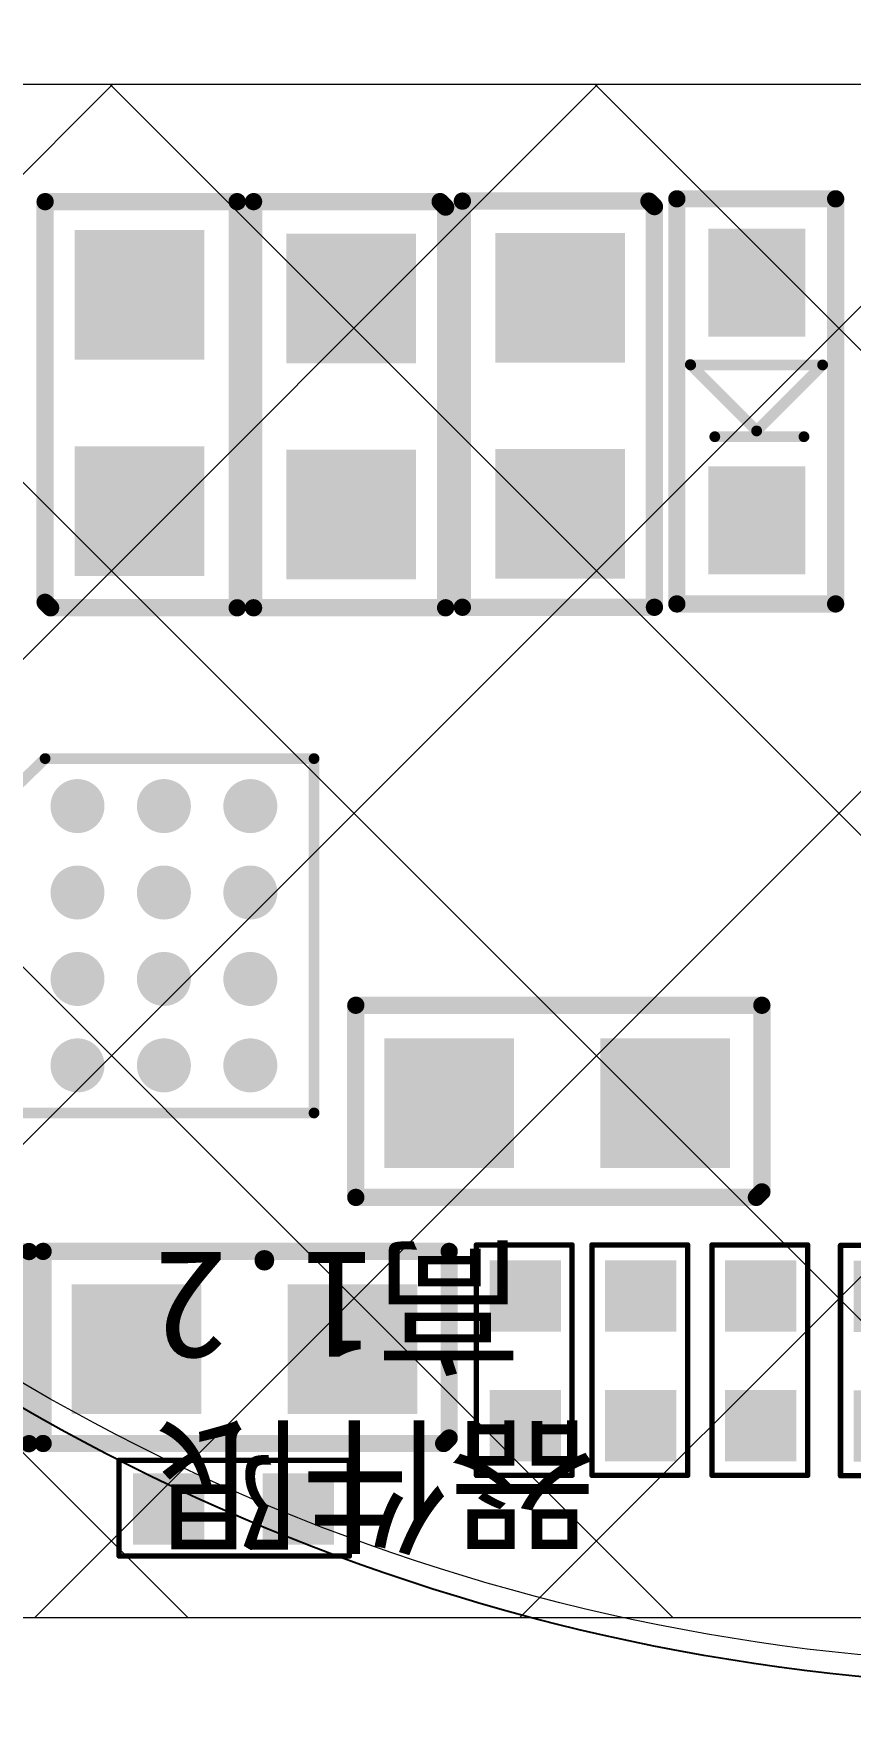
# Model space of a CAD drawing. Header units: millimetres. Extents: x 1167 to 2098, y -78 to 499.
# Drawn here: x 2041.3 to 2045.08, y 286.68 to 294.45 of the extents above; entities that cross this region are included whole.
import ezdxf
from ezdxf.lldxf.tags import DXFTag

# ---------------------------------------------------------------- set-up
doc = ezdxf.new("R2010")
doc.units = ezdxf.units.MM
doc.layers.get('0').update_dxf_attribs({"lineweight": 5})
doc.layers.get('Defpoints').update_dxf_attribs({"lineweight": 5})
for name, color, linetype, lineweight in [('cover lens', 6, 'Continuous', 25), ('DIM', 3, 'Continuous', 5), ('ITO', 2, 'Continuous', 5), ('MFPC', 50, 'Continuous', 5), ('Sensor', 5, 'Continuous', 5)]:
    doc.layers.add(name, color=color, linetype=linetype, lineweight=lineweight)
for name, color, linetype in [('TOPLAYER', 1, 'Continuous'), ('TOPOVERLAY', 2, 'Continuous'), ('TOPPASTE', 8, 'Continuous'), ('TOPSOLDER', 216, 'Continuous')]:
    doc.layers.add(name, color=color, linetype=linetype)
doc.styles.add('RD', font='ROMAND.shx', dxfattribs={"width": 0.8})
doc.styles.add('宋体', font='')
doc.styles.get('宋体').set_extended_font_data('SimSun')
tags = doc.linetypes.add('CENTER', pattern=[0.6, 0.375, -0.075, 0.075, -0.075]).pattern_tags.tags
tags[10:11] = [DXFTag(74, 4), DXFTag(75, 0), DXFTag(340, '0'), DXFTag(46, 1.0), DXFTag(50, 0.0), DXFTag(44, 0.0), DXFTag(45, 0.0)]
tags[8:9] = [DXFTag(74, 4), DXFTag(75, 0), DXFTag(340, '0'), DXFTag(46, 1.0), DXFTag(50, 0.0), DXFTag(44, 0.0), DXFTag(45, 0.0)]
tags[6:7] = [DXFTag(74, 4), DXFTag(75, 0), DXFTag(340, '0'), DXFTag(46, 1.0), DXFTag(50, 0.0), DXFTag(44, 0.0), DXFTag(45, 0.0)]
tags[4:5] = [DXFTag(74, 4), DXFTag(75, 0), DXFTag(340, '0'), DXFTag(46, 1.0), DXFTag(50, 0.0), DXFTag(44, 0.0), DXFTag(45, 0.0)]
doc.dimstyles.new('DIM', dxfattribs={"dimtxt": 1.5, "dimasz": 0.8, "dimexe": 0, "dimexo": 0.5, "dimgap": 0.11, "dimtad": 0, "dimzin": 1, "dimdsep": 46, "dimtxsty": 'RD', "dimcen": 0, "dimclrd": 256, "dimclre": 256, "dimclrt": 256, "dimadec": 0, "dimazin": 0, "dimtm": 1e-09, "dimtfac": 1, "dimtofl": 0, "dimtmove": 0, "dimatfit": 3, "dimfxl": 1, "dimlwe": -1, "dimarcsym": 0})

# ---------------------------------------------------------------- blocks, each defined once
blk = doc.blocks.new('R200N1K-001-PNL-V01-C')
at = {"layer": 'ITO', "color": 2, "lineweight": 5}
blk.add_lwpolyline([(487.9698, 276.8703, -0.321652), (480.3328, 266.8703), (461.8667, 266.8703, -0.321652), (454.2298, 276.8703), (454.2298, 300.2463, -0.414214), (463.8298, 309.8463), (478.3698, 309.8463, -0.414214), (487.9698, 300.2463)], format="xyb", close=True, dxfattribs=at)
at = {"layer": 'ITO', "color": 1, "linetype": 'CENTER', "lineweight": 0}
blk.add_lwpolyline([(477.6198, 308.9963, -0.414214), (487.1198, 299.4963), (487.1198, 278.9803, -0.414214), (477.6198, 269.4803), (464.5798, 269.4803, -0.414214), (455.0798, 278.9803), (455.0798, 299.4963, -0.414214), (464.5798, 308.9963)], format="xyb", close=True, dxfattribs=at)
blk = doc.blocks.new('*D163')
at = {"layer": 'Defpoints', "color": 0, "lineweight": 5}
for p in [(2033.8954, 284.2914), (2044.2297, 284.2914), (2044.2297, 283.4914)]:
    blk.add_point(p, dxfattribs=at)
at = {"layer": 'DIM', "lineweight": -2}
for p, q in [((2033.8954, 285.0914), (2033.8954, 285.8914)), ((2033.8954, 282.6914), (2033.8954, 281.8914))]:
    blk.add_line(p, q, dxfattribs=at)
at = {"layer": 'DIM'}
for p, q in [((2043.7297, 284.2914), (2033.8954, 284.2914)), ((2043.7297, 283.4914), (2033.8954, 283.4914))]:
    blk.add_line(p, q, dxfattribs=at)
at = {"layer": 'DIM', "lineweight": 5}
for points in [[(2033.7621, 285.0914), (2034.0288, 285.0914), (2033.8954, 284.2914)], [(2033.7621, 282.6914), (2034.0288, 282.6914), (2033.8954, 283.4914)]]:
    blk.add_solid(points, dxfattribs=at)
at = {"layer": 'DIM', "lineweight": 5, "insert": (2033.8954, 290.2872), "char_height": 1.5, "attachment_point": 5, "rotation": 90, "style": 'RD'}
blk.add_mtext('0.80 MAX', dxfattribs=at)
blk = doc.blocks.new('0402S_2')
at = {"layer": 'TOPLAYER'}
for points in [[(-0.248054, 0.305189), (-0.848053, 0.305189), (-0.248054, -0.29481), (-0.848053, -0.29481)], [(0.751944, 0.305189), (0.151945, 0.305189), (0.751944, -0.29481), (0.151945, -0.29481)]]:
    blk.add_solid(points, dxfattribs=at)
at = {"layer": 'TOPOVERLAY', "const_width": 0.08001}
for points in [[(-0.979853, 0.457589), (0.899747, 0.457589)], [(-0.979853, -0.431411), (-0.979853, 0.457589)], [(0.899747, -0.406011), (0.899747, 0.457589)], [(0.874347, -0.431411), (0.899747, -0.406011)], [(-0.979853, -0.431411), (0.874347, -0.431411)]]:
    blk.add_lwpolyline(points, dxfattribs=at)
at = {"layer": 'TOPOVERLAY', "const_width": 0.040005}
for points in [[(-0.999856, 0.457589, 1), (-0.959851, 0.457589, 1)], [(-0.999856, 0.457589, 1), (-0.959851, 0.457589, 1)], [(0.879744, 0.457589, 1), (0.919749, 0.457589, 1)], [(0.879744, 0.457589, 1), (0.919749, 0.457589, 1)], [(0.879744, -0.406011, 1), (0.919749, -0.406011, 1)], [(0.879744, -0.406011, 1), (0.919749, -0.406011, 1)], [(-0.999856, -0.431411, 1), (-0.959851, -0.431411, 1)], [(-0.999856, -0.431411, 1), (-0.959851, -0.431411, 1)], [(0.854344, -0.431411, 1), (0.894349, -0.431411, 1)], [(0.854344, -0.431411, 1), (0.894349, -0.431411, 1)]]:
    blk.add_lwpolyline(points, format="xyb", close=True, dxfattribs=at)
at = {"layer": 'TOPPASTE'}
for points in [[(-0.248054, 0.305189), (-0.848053, 0.305189), (-0.248054, -0.29481), (-0.848053, -0.29481)], [(0.751944, 0.305189), (0.151945, 0.305189), (0.751944, -0.29481), (0.151945, -0.29481)]]:
    blk.add_solid(points, dxfattribs=at)
at = {"layer": 'TOPSOLDER'}
for points in [[(-0.248054, 0.305189), (-0.848053, 0.305189), (-0.248054, -0.29481), (-0.848053, -0.29481)], [(0.751944, 0.305189), (0.151945, 0.305189), (0.751944, -0.29481), (0.151945, -0.29481)]]:
    blk.add_solid(points, dxfattribs=at)
blk = doc.blocks.new('0402S_3')
at = {"layer": 'TOPLAYER'}
for points in [[(-0.248054, 0.305189), (-0.848053, 0.305189), (-0.248054, -0.29481), (-0.848053, -0.29481)], [(0.751944, 0.305189), (0.151945, 0.305189), (0.751944, -0.29481), (0.151945, -0.29481)]]:
    blk.add_solid(points, dxfattribs=at)
at = {"layer": 'TOPOVERLAY', "const_width": 0.08001}
for points in [[(-0.979853, -0.431411), (-0.979853, 0.457589)], [(-0.979853, 0.457589), (0.899747, 0.457589)], [(0.899747, -0.406011), (0.899747, 0.457589)], [(0.874347, -0.431411), (0.899747, -0.406011)], [(-0.979853, -0.431411), (0.874347, -0.431411)]]:
    blk.add_lwpolyline(points, dxfattribs=at)
at = {"layer": 'TOPOVERLAY', "const_width": 0.040005}
for points in [[(-0.999856, 0.457589, 1), (-0.959851, 0.457589, 1)], [(-0.999856, 0.457589, 1), (-0.959851, 0.457589, 1)], [(0.879744, 0.457589, 1), (0.919749, 0.457589, 1)], [(0.879744, 0.457589, 1), (0.919749, 0.457589, 1)], [(0.879744, -0.406011, 1), (0.919749, -0.406011, 1)], [(0.879744, -0.406011, 1), (0.919749, -0.406011, 1)], [(-0.999856, -0.431411, 1), (-0.959851, -0.431411, 1)], [(-0.999856, -0.431411, 1), (-0.959851, -0.431411, 1)], [(0.854344, -0.431411, 1), (0.894349, -0.431411, 1)], [(0.854344, -0.431411, 1), (0.894349, -0.431411, 1)]]:
    blk.add_lwpolyline(points, format="xyb", close=True, dxfattribs=at)
at = {"layer": 'TOPPASTE'}
for points in [[(-0.248054, 0.305189), (-0.848053, 0.305189), (-0.248054, -0.29481), (-0.848053, -0.29481)], [(0.751944, 0.305189), (0.151945, 0.305189), (0.751944, -0.29481), (0.151945, -0.29481)]]:
    blk.add_solid(points, dxfattribs=at)
at = {"layer": 'TOPSOLDER'}
for points in [[(-0.248054, 0.305189), (-0.848053, 0.305189), (-0.248054, -0.29481), (-0.848053, -0.29481)], [(0.751944, 0.305189), (0.151945, 0.305189), (0.751944, -0.29481), (0.151945, -0.29481)]]:
    blk.add_solid(points, dxfattribs=at)
blk = doc.blocks.new('DIODE_SCHOTTKY_5')
at = {"layer": 'TOPLAYER'}
for points in [[(-0.249999, -0.224998), (0.249999, -0.224998), (-0.249999, 0.224998), (0.249999, 0.224998)], [(0.849998, -0.224998), (1.349997, -0.224998), (0.849998, 0.224998), (1.349997, 0.224998)]]:
    blk.add_solid(points, dxfattribs=at)
at = {"layer": 'TOPOVERLAY'}
for points, const_width in [([(-0.387835, 0.364609), (1.486865, 0.364609)], 0.08001), ([(-0.387835, 0.364609), (-0.387835, -0.37039)], 0.08001), ([(1.486865, 0.364609), (1.486865, -0.37039)], 0.08001), ([(0.380865, 0.304251), (0.380865, -0.30639)], 0.05), ([(0.380865, 0.304251), (0.686186, -0.001069)], 0.05), ([(0.713064, 0.218011), (0.713064, -0.19479)], 0.05), ([(0.686186, -0.001069), (0.379265, -0.30799)], 0.05), ([(-0.387835, -0.37039), (1.486865, -0.37039)], 0.08001)]:
    blk.add_lwpolyline(points, dxfattribs=dict(at, const_width=const_width))
for points, const_width in [([(-0.407838, 0.364609, 1), (-0.367833, 0.364609, 1)], 0.040005), ([(-0.407838, 0.364609, 1), (-0.367833, 0.364609, 1)], 0.040005), ([(1.466863, 0.364609, 1), (1.506868, 0.364609, 1)], 0.040005), ([(1.466863, 0.364609, 1), (1.506868, 0.364609, 1)], 0.040005), ([(0.368366, 0.304251, 1), (0.393365, 0.304251, 1)], 0.024999), ([(0.368366, 0.304251, 1), (0.393365, 0.304251, 1)], 0.024999), ([(0.700565, 0.218011, 1), (0.725564, 0.218011, 1)], 0.024999), ([(0.673687, -0.001069, 1), (0.698685, -0.001069, 1)], 0.024999), ([(0.673687, -0.001069, 1), (0.698685, -0.001069, 1)], 0.024999), ([(0.700565, -0.19479, 1), (0.725564, -0.19479, 1)], 0.024999), ([(0.366766, -0.30799, 1), (0.391765, -0.30799, 1)], 0.024999), ([(0.368366, -0.30639, 1), (0.393365, -0.30639, 1)], 0.024999), ([(-0.407838, -0.37039, 1), (-0.367833, -0.37039, 1)], 0.040005), ([(-0.407838, -0.37039, 1), (-0.367833, -0.37039, 1)], 0.040005), ([(1.466863, -0.37039, 1), (1.506868, -0.37039, 1)], 0.040005), ([(1.466863, -0.37039, 1), (1.506868, -0.37039, 1)], 0.040005)]:
    blk.add_lwpolyline(points, format="xyb", close=True, dxfattribs=dict(at, const_width=const_width))
at = {"layer": 'TOPPASTE'}
for points in [[(-0.249999, -0.224998), (0.249999, -0.224998), (-0.249999, 0.224998), (0.249999, 0.224998)], [(0.849998, -0.224998), (1.349997, -0.224998), (0.849998, 0.224998), (1.349997, 0.224998)]]:
    blk.add_solid(points, dxfattribs=at)
at = {"layer": 'TOPSOLDER'}
for points in [[(-0.249999, -0.224998), (0.249999, -0.224998), (-0.249999, 0.224998), (0.249999, 0.224998)], [(0.849998, -0.224998), (1.349997, -0.224998), (0.849998, 0.224998), (1.349997, 0.224998)]]:
    blk.add_solid(points, dxfattribs=at)
blk = doc.blocks.new('0402S_6')
at = {"layer": 'TOPLAYER'}
for points in [[(-0.248054, 0.305189), (-0.848053, 0.305189), (-0.248054, -0.29481), (-0.848053, -0.29481)], [(0.751944, 0.305189), (0.151945, 0.305189), (0.751944, -0.29481), (0.151945, -0.29481)]]:
    blk.add_solid(points, dxfattribs=at)
at = {"layer": 'TOPOVERLAY', "const_width": 0.08001}
for points in [[(-0.979853, -0.431411), (-0.979853, 0.457589)], [(-0.979853, 0.457589), (0.899747, 0.457589)], [(0.899747, -0.406011), (0.899747, 0.457589)], [(0.874347, -0.431411), (0.899747, -0.406011)], [(-0.979853, -0.431411), (0.874347, -0.431411)]]:
    blk.add_lwpolyline(points, dxfattribs=at)
at = {"layer": 'TOPOVERLAY', "const_width": 0.040005}
for points in [[(-0.999856, 0.457589, 1), (-0.959851, 0.457589, 1)], [(-0.999856, 0.457589, 1), (-0.959851, 0.457589, 1)], [(0.879744, 0.457589, 1), (0.919749, 0.457589, 1)], [(0.879744, 0.457589, 1), (0.919749, 0.457589, 1)], [(0.879744, -0.406011, 1), (0.919749, -0.406011, 1)], [(0.879744, -0.406011, 1), (0.919749, -0.406011, 1)], [(-0.999856, -0.431411, 1), (-0.959851, -0.431411, 1)], [(-0.999856, -0.431411, 1), (-0.959851, -0.431411, 1)], [(0.854344, -0.431411, 1), (0.894349, -0.431411, 1)], [(0.854344, -0.431411, 1), (0.894349, -0.431411, 1)]]:
    blk.add_lwpolyline(points, format="xyb", close=True, dxfattribs=at)
at = {"layer": 'TOPPASTE'}
for points in [[(-0.248054, 0.305189), (-0.848053, 0.305189), (-0.248054, -0.29481), (-0.848053, -0.29481)], [(0.751944, 0.305189), (0.151945, 0.305189), (0.751944, -0.29481), (0.151945, -0.29481)]]:
    blk.add_solid(points, dxfattribs=at)
at = {"layer": 'TOPSOLDER'}
for points in [[(-0.248054, 0.305189), (-0.848053, 0.305189), (-0.248054, -0.29481), (-0.848053, -0.29481)], [(0.751944, 0.305189), (0.151945, 0.305189), (0.751944, -0.29481), (0.151945, -0.29481)]]:
    blk.add_solid(points, dxfattribs=at)
blk = doc.blocks.new('0402S_7')
at = {"layer": 'TOPLAYER'}
for points in [[(-0.248054, 0.305189), (-0.848053, 0.305189), (-0.248054, -0.29481), (-0.848053, -0.29481)], [(0.751944, 0.305189), (0.151945, 0.305189), (0.751944, -0.29481), (0.151945, -0.29481)]]:
    blk.add_solid(points, dxfattribs=at)
at = {"layer": 'TOPOVERLAY', "const_width": 0.08001}
for points in [[(-0.979853, 0.457589), (0.899747, 0.457589)], [(-0.979853, 0.457589), (-0.979853, -0.431411)], [(0.899747, 0.457589), (0.899747, -0.406011)], [(0.899747, -0.406011), (0.874347, -0.431411)], [(-0.979853, -0.431411), (0.874347, -0.431411)]]:
    blk.add_lwpolyline(points, dxfattribs=at)
at = {"layer": 'TOPOVERLAY', "const_width": 0.040005}
for points in [[(-0.999856, 0.457589, 1), (-0.959851, 0.457589, 1)], [(-0.999856, 0.457589, 1), (-0.959851, 0.457589, 1)], [(0.879744, 0.457589, 1), (0.919749, 0.457589, 1)], [(0.879744, 0.457589, 1), (0.919749, 0.457589, 1)], [(0.879744, -0.406011, 1), (0.919749, -0.406011, 1)], [(0.879744, -0.406011, 1), (0.919749, -0.406011, 1)], [(-0.999856, -0.431411, 1), (-0.959851, -0.431411, 1)], [(-0.999856, -0.431411, 1), (-0.959851, -0.431411, 1)], [(0.854344, -0.431411, 1), (0.894349, -0.431411, 1)], [(0.854344, -0.431411, 1), (0.894349, -0.431411, 1)]]:
    blk.add_lwpolyline(points, format="xyb", close=True, dxfattribs=at)
at = {"layer": 'TOPPASTE'}
for points in [[(-0.248054, 0.305189), (-0.848053, 0.305189), (-0.248054, -0.29481), (-0.848053, -0.29481)], [(0.751944, 0.305189), (0.151945, 0.305189), (0.751944, -0.29481), (0.151945, -0.29481)]]:
    blk.add_solid(points, dxfattribs=at)
at = {"layer": 'TOPSOLDER'}
for points in [[(-0.248054, 0.305189), (-0.848053, 0.305189), (-0.248054, -0.29481), (-0.848053, -0.29481)], [(0.751944, 0.305189), (0.151945, 0.305189), (0.751944, -0.29481), (0.151945, -0.29481)]]:
    blk.add_solid(points, dxfattribs=at)
blk = doc.blocks.new('0402S_8')
at = {"layer": 'TOPLAYER'}
for points in [[(-0.248054, 0.305189), (-0.848053, 0.305189), (-0.248054, -0.29481), (-0.848053, -0.29481)], [(0.751944, 0.305189), (0.151945, 0.305189), (0.751944, -0.29481), (0.151945, -0.29481)]]:
    blk.add_solid(points, dxfattribs=at)
at = {"layer": 'TOPOVERLAY', "const_width": 0.08001}
for points in [[(0.899747, 0.457589), (-0.979853, 0.457589)], [(-0.979853, 0.457589), (-0.979853, -0.431411)], [(0.899747, 0.457589), (0.899747, -0.406011)], [(0.899747, -0.406011), (0.874347, -0.431411)], [(0.874347, -0.431411), (-0.979853, -0.431411)]]:
    blk.add_lwpolyline(points, dxfattribs=at)
at = {"layer": 'TOPOVERLAY', "const_width": 0.040005}
for points in [[(-0.999856, 0.457589, 1), (-0.959851, 0.457589, 1)], [(-0.999856, 0.457589, 1), (-0.959851, 0.457589, 1)], [(0.879744, 0.457589, 1), (0.919749, 0.457589, 1)], [(0.879744, 0.457589, 1), (0.919749, 0.457589, 1)], [(0.879744, -0.406011, 1), (0.919749, -0.406011, 1)], [(0.879744, -0.406011, 1), (0.919749, -0.406011, 1)], [(-0.999856, -0.431411, 1), (-0.959851, -0.431411, 1)], [(-0.999856, -0.431411, 1), (-0.959851, -0.431411, 1)], [(0.854344, -0.431411, 1), (0.894349, -0.431411, 1)], [(0.854344, -0.431411, 1), (0.894349, -0.431411, 1)]]:
    blk.add_lwpolyline(points, format="xyb", close=True, dxfattribs=at)
at = {"layer": 'TOPPASTE'}
for points in [[(-0.248054, 0.305189), (-0.848053, 0.305189), (-0.248054, -0.29481), (-0.848053, -0.29481)], [(0.751944, 0.305189), (0.151945, 0.305189), (0.751944, -0.29481), (0.151945, -0.29481)]]:
    blk.add_solid(points, dxfattribs=at)
at = {"layer": 'TOPSOLDER'}
for points in [[(-0.248054, 0.305189), (-0.848053, 0.305189), (-0.248054, -0.29481), (-0.848053, -0.29481)], [(0.751944, 0.305189), (0.151945, 0.305189), (0.751944, -0.29481), (0.151945, -0.29481)]]:
    blk.add_solid(points, dxfattribs=at)
blk = doc.blocks.new('0402S_9')
at = {"layer": 'TOPLAYER'}
for points in [[(-0.248054, 0.305189), (-0.848053, 0.305189), (-0.248054, -0.29481), (-0.848053, -0.29481)], [(0.751944, 0.305189), (0.151945, 0.305189), (0.751944, -0.29481), (0.151945, -0.29481)]]:
    blk.add_solid(points, dxfattribs=at)
at = {"layer": 'TOPOVERLAY', "const_width": 0.08001}
for points in [[(0.899747, 0.457589), (-0.979853, 0.457589)], [(-0.979853, 0.457589), (-0.979853, -0.431411)], [(0.899747, 0.457589), (0.899747, -0.406011)], [(0.899747, -0.406011), (0.874347, -0.431411)], [(0.874347, -0.431411), (-0.979853, -0.431411)]]:
    blk.add_lwpolyline(points, dxfattribs=at)
at = {"layer": 'TOPOVERLAY', "const_width": 0.040005}
for points in [[(-0.999856, 0.457589, 1), (-0.959851, 0.457589, 1)], [(-0.999856, 0.457589, 1), (-0.959851, 0.457589, 1)], [(0.879744, 0.457589, 1), (0.919749, 0.457589, 1)], [(0.879744, 0.457589, 1), (0.919749, 0.457589, 1)], [(0.879744, -0.406011, 1), (0.919749, -0.406011, 1)], [(0.879744, -0.406011, 1), (0.919749, -0.406011, 1)], [(-0.999856, -0.431411, 1), (-0.959851, -0.431411, 1)], [(-0.999856, -0.431411, 1), (-0.959851, -0.431411, 1)], [(0.854344, -0.431411, 1), (0.894349, -0.431411, 1)], [(0.854344, -0.431411, 1), (0.894349, -0.431411, 1)]]:
    blk.add_lwpolyline(points, format="xyb", close=True, dxfattribs=at)
at = {"layer": 'TOPPASTE'}
for points in [[(-0.248054, 0.305189), (-0.848053, 0.305189), (-0.248054, -0.29481), (-0.848053, -0.29481)], [(0.751944, 0.305189), (0.151945, 0.305189), (0.751944, -0.29481), (0.151945, -0.29481)]]:
    blk.add_solid(points, dxfattribs=at)
at = {"layer": 'TOPSOLDER'}
for points in [[(-0.248054, 0.305189), (-0.848053, 0.305189), (-0.248054, -0.29481), (-0.848053, -0.29481)], [(0.751944, 0.305189), (0.151945, 0.305189), (0.751944, -0.29481), (0.151945, -0.29481)]]:
    blk.add_solid(points, dxfattribs=at)
blk = doc.blocks.new('BV6810_11')
at = {"layer": 'TOPLAYER', "const_width": 0.124998}
for points in [[(-0.062499, 0, 1), (0.062499, 0, 1)], [(0.3375, 0, 1), (0.462498, 0, 1)], [(0.737499, 0, 1), (0.862498, 0, 1)], [(-0.062499, -0.399999, 1), (0.062499, -0.399999, 1)], [(0.3375, -0.399999, 1), (0.462498, -0.399999, 1)], [(0.737499, -0.399999, 1), (0.862498, -0.399999, 1)], [(-0.062499, -0.799998, 1), (0.062499, -0.799998, 1)], [(0.3375, -0.799998, 1), (0.462498, -0.799998, 1)], [(0.737499, -0.799998, 1), (0.862498, -0.799998, 1)], [(-0.062499, -1.199998, 1), (0.062499, -1.199998, 1)], [(0.3375, -1.199998, 1), (0.462498, -1.199998, 1)], [(0.737499, -1.199998, 1), (0.862498, -1.199998, 1)]]:
    blk.add_lwpolyline(points, format="xyb", close=True, dxfattribs=at)
at = {"layer": 'TOPOVERLAY', "const_width": 0.05}
for points in [[(-0.149883, 0.219768), (-0.295044, 0.078753)], [(1.094956, 0.219768), (-0.149883, 0.219768)], [(1.094956, 0.219768), (1.094956, -1.420231)], [(-0.295044, 0.078753), (-0.295044, -1.420231)], [(1.094956, -1.420231), (-0.295044, -1.420231)]]:
    blk.add_lwpolyline(points, dxfattribs=at)
at = {"layer": 'TOPOVERLAY', "const_width": 0.024999}
for points in [[(-0.162382, 0.219768, 1), (-0.137384, 0.219768, 1)], [(-0.162382, 0.219768, 1), (-0.137384, 0.219768, 1)], [(1.082457, 0.219768, 1), (1.107455, 0.219768, 1)], [(1.082457, 0.219768, 1), (1.107455, 0.219768, 1)], [(-0.307543, 0.078753, 1), (-0.282545, 0.078753, 1)], [(-0.307543, 0.078753, 1), (-0.282545, 0.078753, 1)], [(-0.307543, -1.420231, 1), (-0.282545, -1.420231, 1)], [(-0.307543, -1.420231, 1), (-0.282545, -1.420231, 1)], [(1.082457, -1.420231, 1), (1.107455, -1.420231, 1)], [(1.082457, -1.420231, 1), (1.107455, -1.420231, 1)]]:
    blk.add_lwpolyline(points, format="xyb", close=True, dxfattribs=at)
at = {"layer": 'TOPPASTE', "const_width": 0.124998}
for points in [[(-0.062499, 0, 1), (0.062499, 0, 1)], [(0.3375, 0, 1), (0.462498, 0, 1)], [(0.737499, 0, 1), (0.862498, 0, 1)], [(-0.062499, -0.399999, 1), (0.062499, -0.399999, 1)], [(0.3375, -0.399999, 1), (0.462498, -0.399999, 1)], [(0.737499, -0.399999, 1), (0.862498, -0.399999, 1)], [(-0.062499, -0.799998, 1), (0.062499, -0.799998, 1)], [(0.3375, -0.799998, 1), (0.462498, -0.799998, 1)], [(0.737499, -0.799998, 1), (0.862498, -0.799998, 1)], [(-0.062499, -1.199998, 1), (0.062499, -1.199998, 1)], [(0.3375, -1.199998, 1), (0.462498, -1.199998, 1)], [(0.737499, -1.199998, 1), (0.862498, -1.199998, 1)]]:
    blk.add_lwpolyline(points, format="xyb", close=True, dxfattribs=at)
at = {"layer": 'TOPSOLDER', "const_width": 0.124998}
for points in [[(-0.062499, 0, 1), (0.062499, 0, 1)], [(0.3375, 0, 1), (0.462498, 0, 1)], [(0.737499, 0, 1), (0.862498, 0, 1)], [(-0.062499, -0.399999, 1), (0.062499, -0.399999, 1)], [(0.3375, -0.399999, 1), (0.462498, -0.399999, 1)], [(0.737499, -0.399999, 1), (0.862498, -0.399999, 1)], [(-0.062499, -0.799998, 1), (0.062499, -0.799998, 1)], [(0.3375, -0.799998, 1), (0.462498, -0.799998, 1)], [(0.737499, -0.799998, 1), (0.862498, -0.799998, 1)], [(-0.062499, -1.199998, 1), (0.062499, -1.199998, 1)], [(0.3375, -1.199998, 1), (0.462498, -1.199998, 1)], [(0.737499, -1.199998, 1), (0.862498, -1.199998, 1)]]:
    blk.add_lwpolyline(points, format="xyb", close=True, dxfattribs=at)
blk = doc.blocks.new('0201_15')
at = {"layer": 'TOPLAYER'}
for points in [[(0.164998, -0.165001), (0.164998, 0.165001), (-0.164998, -0.165001), (-0.164998, 0.165001)], [(0.764997, -0.165001), (0.764997, 0.165001), (0.435, -0.165001), (0.435, 0.165001)]]:
    blk.add_solid(points, dxfattribs=at)
at = {"layer": 'TOPOVERLAY', "const_width": 0.025001}
for points in [[(-0.23, -0.217), (-0.23, 0.225999)], [(-0.181, 0.225999), (-0.23, 0.225999)], [(0.836, 0.225999), (-0.18, 0.225999)], [(0.836, -0.217), (0.836, 0.225999)], [(0.836, -0.217), (-0.23, -0.217)]]:
    blk.add_lwpolyline(points, dxfattribs=at)
at = {"layer": 'TOPOVERLAY', "const_width": 0.012499}
for points in [[(-0.23625, 0.225999, 1), (-0.223749, 0.225999, 1)], [(-0.23625, 0.225999, 1), (-0.223749, 0.225999, 1)], [(-0.187251, 0.225999, 1), (-0.174749, 0.225999, 1)], [(-0.186251, 0.225999, 1), (-0.173749, 0.225999, 1)], [(0.829749, 0.225999, 1), (0.842251, 0.225999, 1)], [(0.829749, 0.225999, 1), (0.842251, 0.225999, 1)], [(-0.23625, -0.217, 1), (-0.223749, -0.217, 1)], [(-0.23625, -0.217, 1), (-0.223749, -0.217, 1)], [(0.829749, -0.217, 1), (0.842251, -0.217, 1)], [(0.829749, -0.217, 1), (0.842251, -0.217, 1)]]:
    blk.add_lwpolyline(points, format="xyb", close=True, dxfattribs=at)
at = {"layer": 'TOPPASTE'}
for points in [[(0.164998, -0.165001), (0.164998, 0.165001), (-0.164998, -0.165001), (-0.164998, 0.165001)], [(0.764997, -0.165001), (0.764997, 0.165001), (0.435, -0.165001), (0.435, 0.165001)]]:
    blk.add_solid(points, dxfattribs=at)
at = {"layer": 'TOPSOLDER'}
for points in [[(0.164998, -0.165001), (0.164998, 0.165001), (-0.164998, -0.165001), (-0.164998, 0.165001)], [(0.764997, -0.165001), (0.764997, 0.165001), (0.435, -0.165001), (0.435, 0.165001)]]:
    blk.add_solid(points, dxfattribs=at)
blk = doc.blocks.new('0201_17')
at = {"layer": 'TOPLAYER'}
for points in [[(0.164998, -0.165001), (0.164998, 0.165001), (-0.164998, -0.165001), (-0.164998, 0.165001)], [(0.764997, -0.165001), (0.764997, 0.165001), (0.435, -0.165001), (0.435, 0.165001)]]:
    blk.add_solid(points, dxfattribs=at)
at = {"layer": 'TOPOVERLAY', "const_width": 0.025001}
for points in [[(-0.23, 0.225999), (-0.23, -0.217)], [(-0.181, 0.225999), (-0.23, 0.225999)], [(0.836, 0.225999), (-0.18, 0.225999)], [(0.836, 0.225999), (0.836, -0.217)], [(0.836, -0.217), (-0.23, -0.217)]]:
    blk.add_lwpolyline(points, dxfattribs=at)
at = {"layer": 'TOPOVERLAY', "const_width": 0.012499}
for points in [[(-0.23625, 0.225999, 1), (-0.223749, 0.225999, 1)], [(-0.23625, 0.225999, 1), (-0.223749, 0.225999, 1)], [(-0.187251, 0.225999, 1), (-0.174749, 0.225999, 1)], [(-0.186251, 0.225999, 1), (-0.173749, 0.225999, 1)], [(0.829749, 0.225999, 1), (0.842251, 0.225999, 1)], [(0.829749, 0.225999, 1), (0.842251, 0.225999, 1)], [(-0.23625, -0.217, 1), (-0.223749, -0.217, 1)], [(-0.23625, -0.217, 1), (-0.223749, -0.217, 1)], [(0.829749, -0.217, 1), (0.842251, -0.217, 1)], [(0.829749, -0.217, 1), (0.842251, -0.217, 1)]]:
    blk.add_lwpolyline(points, format="xyb", close=True, dxfattribs=at)
at = {"layer": 'TOPPASTE'}
for points in [[(0.164998, -0.165001), (0.164998, 0.165001), (-0.164998, -0.165001), (-0.164998, 0.165001)], [(0.764997, -0.165001), (0.764997, 0.165001), (0.435, -0.165001), (0.435, 0.165001)]]:
    blk.add_solid(points, dxfattribs=at)
at = {"layer": 'TOPSOLDER'}
for points in [[(0.164998, -0.165001), (0.164998, 0.165001), (-0.164998, -0.165001), (-0.164998, 0.165001)], [(0.764997, -0.165001), (0.764997, 0.165001), (0.435, -0.165001), (0.435, 0.165001)]]:
    blk.add_solid(points, dxfattribs=at)
blk = doc.blocks.new('0201_22')
at = {"layer": 'TOPLAYER'}
for points in [[(0.164998, -0.165001), (0.164998, 0.165001), (-0.164998, -0.165001), (-0.164998, 0.165001)], [(0.764997, -0.165001), (0.764997, 0.165001), (0.435, -0.165001), (0.435, 0.165001)]]:
    blk.add_solid(points, dxfattribs=at)
at = {"layer": 'TOPOVERLAY', "const_width": 0.025001}
for points in [[(-0.23, 0.225999), (-0.23, -0.217)], [(-0.23, 0.225999), (-0.181, 0.225999)], [(-0.18, 0.225999), (0.836, 0.225999)], [(0.836, 0.225999), (0.836, -0.217)], [(-0.23, -0.217), (0.836, -0.217)]]:
    blk.add_lwpolyline(points, dxfattribs=at)
at = {"layer": 'TOPOVERLAY', "const_width": 0.012499}
for points in [[(-0.23625, 0.225999, 1), (-0.223749, 0.225999, 1)], [(-0.23625, 0.225999, 1), (-0.223749, 0.225999, 1)], [(-0.187251, 0.225999, 1), (-0.174749, 0.225999, 1)], [(-0.186251, 0.225999, 1), (-0.173749, 0.225999, 1)], [(0.829749, 0.225999, 1), (0.842251, 0.225999, 1)], [(0.829749, 0.225999, 1), (0.842251, 0.225999, 1)], [(-0.23625, -0.217, 1), (-0.223749, -0.217, 1)], [(-0.23625, -0.217, 1), (-0.223749, -0.217, 1)], [(0.829749, -0.217, 1), (0.842251, -0.217, 1)], [(0.829749, -0.217, 1), (0.842251, -0.217, 1)]]:
    blk.add_lwpolyline(points, format="xyb", close=True, dxfattribs=at)
at = {"layer": 'TOPPASTE'}
for points in [[(0.164998, -0.165001), (0.164998, 0.165001), (-0.164998, -0.165001), (-0.164998, 0.165001)], [(0.764997, -0.165001), (0.764997, 0.165001), (0.435, -0.165001), (0.435, 0.165001)]]:
    blk.add_solid(points, dxfattribs=at)
at = {"layer": 'TOPSOLDER'}
for points in [[(0.164998, -0.165001), (0.164998, 0.165001), (-0.164998, -0.165001), (-0.164998, 0.165001)], [(0.764997, -0.165001), (0.764997, 0.165001), (0.435, -0.165001), (0.435, 0.165001)]]:
    blk.add_solid(points, dxfattribs=at)
blk = doc.blocks.new('0201_23')
at = {"layer": 'TOPLAYER'}
for points in [[(0.164998, -0.165001), (0.164998, 0.165001), (-0.164998, -0.165001), (-0.164998, 0.165001)], [(0.764997, -0.165001), (0.764997, 0.165001), (0.435, -0.165001), (0.435, 0.165001)]]:
    blk.add_solid(points, dxfattribs=at)
at = {"layer": 'TOPOVERLAY', "const_width": 0.025001}
for points in [[(-0.23, -0.217), (-0.23, 0.225999)], [(-0.181, 0.225999), (-0.23, 0.225999)], [(0.836, 0.225999), (-0.18, 0.225999)], [(0.836, -0.217), (0.836, 0.225999)], [(0.836, -0.217), (-0.23, -0.217)]]:
    blk.add_lwpolyline(points, dxfattribs=at)
at = {"layer": 'TOPOVERLAY', "const_width": 0.012499}
for points in [[(-0.23625, 0.225999, 1), (-0.223749, 0.225999, 1)], [(-0.23625, 0.225999, 1), (-0.223749, 0.225999, 1)], [(-0.187251, 0.225999, 1), (-0.174749, 0.225999, 1)], [(-0.186251, 0.225999, 1), (-0.173749, 0.225999, 1)], [(0.829749, 0.225999, 1), (0.842251, 0.225999, 1)], [(0.829749, 0.225999, 1), (0.842251, 0.225999, 1)], [(-0.23625, -0.217, 1), (-0.223749, -0.217, 1)], [(-0.23625, -0.217, 1), (-0.223749, -0.217, 1)], [(0.829749, -0.217, 1), (0.842251, -0.217, 1)], [(0.829749, -0.217, 1), (0.842251, -0.217, 1)]]:
    blk.add_lwpolyline(points, format="xyb", close=True, dxfattribs=at)
at = {"layer": 'TOPPASTE'}
for points in [[(0.164998, -0.165001), (0.164998, 0.165001), (-0.164998, -0.165001), (-0.164998, 0.165001)], [(0.764997, -0.165001), (0.764997, 0.165001), (0.435, -0.165001), (0.435, 0.165001)]]:
    blk.add_solid(points, dxfattribs=at)
at = {"layer": 'TOPSOLDER'}
for points in [[(0.164998, -0.165001), (0.164998, 0.165001), (-0.164998, -0.165001), (-0.164998, 0.165001)], [(0.764997, -0.165001), (0.764997, 0.165001), (0.435, -0.165001), (0.435, 0.165001)]]:
    blk.add_solid(points, dxfattribs=at)
blk = doc.blocks.new('0201_25')
at = {"layer": 'TOPLAYER'}
for points in [[(0.164998, -0.165001), (0.164998, 0.165001), (-0.164998, -0.165001), (-0.164998, 0.165001)], [(0.764997, -0.165001), (0.764997, 0.165001), (0.435, -0.165001), (0.435, 0.165001)]]:
    blk.add_solid(points, dxfattribs=at)
at = {"layer": 'TOPOVERLAY', "const_width": 0.025001}
for points in [[(-0.181, 0.225999), (-0.23, 0.225999)], [(-0.23, -0.217), (-0.23, 0.225999)], [(0.836, 0.225999), (-0.18, 0.225999)], [(0.836, -0.217), (0.836, 0.225999)], [(0.836, -0.217), (-0.23, -0.217)]]:
    blk.add_lwpolyline(points, dxfattribs=at)
at = {"layer": 'TOPOVERLAY', "const_width": 0.012499}
for points in [[(-0.23625, 0.225999, 1), (-0.223749, 0.225999, 1)], [(-0.23625, 0.225999, 1), (-0.223749, 0.225999, 1)], [(-0.187251, 0.225999, 1), (-0.174749, 0.225999, 1)], [(-0.186251, 0.225999, 1), (-0.173749, 0.225999, 1)], [(0.829749, 0.225999, 1), (0.842251, 0.225999, 1)], [(0.829749, 0.225999, 1), (0.842251, 0.225999, 1)], [(-0.23625, -0.217, 1), (-0.223749, -0.217, 1)], [(-0.23625, -0.217, 1), (-0.223749, -0.217, 1)], [(0.829749, -0.217, 1), (0.842251, -0.217, 1)], [(0.829749, -0.217, 1), (0.842251, -0.217, 1)]]:
    blk.add_lwpolyline(points, format="xyb", close=True, dxfattribs=at)
at = {"layer": 'TOPPASTE'}
for points in [[(0.164998, -0.165001), (0.164998, 0.165001), (-0.164998, -0.165001), (-0.164998, 0.165001)], [(0.764997, -0.165001), (0.764997, 0.165001), (0.435, -0.165001), (0.435, 0.165001)]]:
    blk.add_solid(points, dxfattribs=at)
at = {"layer": 'TOPSOLDER'}
for points in [[(0.164998, -0.165001), (0.164998, 0.165001), (-0.164998, -0.165001), (-0.164998, 0.165001)], [(0.764997, -0.165001), (0.764997, 0.165001), (0.435, -0.165001), (0.435, 0.165001)]]:
    blk.add_solid(points, dxfattribs=at)
blk = doc.blocks.new('*D172')
at = {"layer": 'Defpoints', "color": 0, "lineweight": 5}
for p in [(2046.8857, 327.3339), (2029.7061, 284.6041), (2047.6467, 284.6041)]:
    blk.add_point(p, dxfattribs=at)
at = {"layer": 'DIM'}
for p, q in [((2046.3857, 327.3339), (2029.7061, 327.3339)), ((2047.1467, 284.6041), (2029.7061, 284.6041))]:
    blk.add_line(p, q, dxfattribs=at)
at = {"layer": 'DIM', "lineweight": -2}
for p, q in [((2029.7061, 326.5339), (2029.7061, 316.1933)), ((2029.7061, 285.4041), (2029.7061, 295.7447))]:
    blk.add_line(p, q, dxfattribs=at)
at = {"layer": 'DIM', "lineweight": 5}
for points in [[(2029.5728, 326.5339), (2029.8394, 326.5339), (2029.7061, 327.3339)], [(2029.5728, 285.4041), (2029.8394, 285.4041), (2029.7061, 284.6041)]]:
    blk.add_solid(points, dxfattribs=at)
at = {"layer": 'DIM', "lineweight": 5, "insert": (2029.7061, 305.969), "char_height": 1.5, "attachment_point": 5, "rotation": 90, "style": 'RD'}
blk.add_mtext('\\A1;42.73±0.2 Sensor OD', dxfattribs=at)
blk = doc.blocks.new('R200N1K-045-CVL-V01-C')
at = {"layer": 'cover lens', "color": 1}
for points in [[(1708.4699, 301.2162), (1708.4699, 320.6362, -0.033631), (1708.6861, 323.8472, -0.322481), (1716.6817, 332.2869, -0.047164), (1721.1699, 332.7112), (1732.1699, 332.7112, -0.047164), (1736.6581, 332.2869, -0.322481), (1744.6537, 323.8472, -0.033631), (1744.8699, 320.6362), (1744.8699, 301.2162, -0.033631), (1744.6537, 298.0053, -0.322481), (1736.6581, 289.5655, -0.047164), (1732.1699, 289.1412), (1721.1699, 289.1412, -0.047164), (1716.6817, 289.5655, -0.322481), (1708.6861, 298.0053, -0.033631)], [(1733.1899, 291.3502), (1720.1499, 291.3502, -0.414214), (1710.5499, 300.9502), (1710.5499, 321.4662, -0.414214), (1720.1499, 331.0662), (1733.1899, 331.0662, -0.414214), (1742.7899, 321.4662), (1742.7899, 300.9502, -0.414214)]]:
    blk.add_lwpolyline(points, format="xyb", close=True, dxfattribs=at)
at = {"layer": 'Sensor'}
blk.add_lwpolyline([(1743.7499, 299.0079, -0.396788), (1734.3008, 289.8201), (1732.7188, 289.8201, 0.414214), (1732.4188, 289.5201), (1732.4188, 289.4529, -0.414214), (1732.1188, 289.1529), (1721.221, 289.1529, -0.414214), (1720.921, 289.4529), (1720.921, 289.5201, 0.414214), (1720.621, 289.8201), (1719.039, 289.8201, -0.390354), (1709.5899, 298.8194), (1709.5899, 323.7788, -0.385101), (1718.5481, 331.8827), (1734.7916, 331.8827, -0.3852), (1743.7499, 323.7788)], format="xyb", close=True, dxfattribs=at)

msp = doc.modelspace()

# ---------------------------------------------------------------- hatches: boundary and pattern name
at = {"layer": 'MFPC', "lineweight": 5}
h = msp.add_hatch(dxfattribs=at)
h.set_pattern_fill('ANSI37', color=1, scale=0.5, angle=180, style=0)
h.set_pattern_definition([(225, (3423.4918, 566.9829), (1.122532, -1.122532), []), (315, (3423.4918, 566.9829), (1.122532, 1.122532), [])])
edge = h.paths.add_edge_path()
edge.add_arc((2046.4848, 294.6131), 10.2915, 185.26819, 225.58002)
edge.add_arc((2039.6316, 287.6197), 0.5, 225.58002, 270)
edge.add_line((2039.6316, 287.1197), (2048.5439, 287.1197))
edge.add_arc((2048.5439, 287.6197), 0.5, 270, 360)
edge.add_line((2049.0439, 287.6197), (2049.0439, 293.714))
edge.add_arc((2048.5439, 293.714), 0.5, 0, 90)
edge.add_line((2048.5439, 294.214), (2036.7347, 294.214))
edge.add_arc((2036.7347, 293.714), 0.5, 90, 185.26819)

# ---------------------------------------------------------------- linework, layer by layer
at = {"layer": 'MFPC', "color": 1, "lineweight": 5}
msp.add_lwpolyline([(2036.2368, 293.6681, 0.17773), (2039.2817, 287.2626, 0.196283), (2039.6316, 287.1197), (2048.5439, 287.1197, 0.414214), (2049.0439, 287.6197), (2049.0439, 293.714, 0.414214), (2048.5439, 294.214), (2036.7347, 294.214, 0.441408)], format="xyb", close=True, dxfattribs=at)

# ---------------------------------------------------------------- block references
for name, p, rotation in [('0402S_2', (2041.7809, 292.6922), 270), ('0402S_3', (2042.7719, 292.7724), 90), ('0402S_6', (2043.7384, 292.7748), 90), ('DIODE_SCHOTTKY_5', (2044.644, 293.2973), 270), ('0402S_7', (2040.2951, 288.3818), 180), ('0201_17', (2043.5717, 288.0078), 90), ('0201_23', (2044.1066, 288.0078), 90), ('0201_15', (2044.6622, 288.0078), 90), ('0201_25', (2045.257, 288.0056), 90)]:
    msp.add_blockref(name, p, dxfattribs=dict(rotation=rotation))
for name, p in [('BV6810_11', (2041.4993, 290.8748)), ('0402S_9', (2043.7674, 289.4954)), ('0402S_8', (2042.32, 288.3564)), ('0201_22', (2041.922, 287.6214))]:
    msp.add_blockref(name, p)
at = {"layer": 'DIM', "color": 3, "lineweight": 5}
msp.add_blockref('R200N1K-045-CVL-V01-C', (325.8982, -4.5488), dxfattribs=at)
at = {"layer": 'ITO', "lineweight": 5}
msp.add_blockref('R200N1K-001-PNL-V01-C', (1581.4683, 17.4211), dxfattribs=at)

# ---------------------------------------------------------------- texts
at = {"layer": 'MFPC', "color": 1, "insert": (2041.8542, 287.4783), "char_height": 0.5, "width": 3.628975, "attachment_point": 3, "rotation": 180, "style": '宋体'}
msp.add_mtext('器件限\\P高1.2', dxfattribs=at)

# ---------------------------------------------------------------- dimensions: what is measured, and where the dimension line sits
at = {"layer": 'DIM', "color": 3, "lineweight": 5}
dim = msp.add_linear_dim(base=(2029.7061, 284.6041), p1=(2046.8857, 327.3339), p2=(2047.6467, 284.6041), angle=90, text='<> Sensor OD', dimstyle='DIM', override={"dimgap": 0.11, "dimtol": 1, "dimlim": 0, "dimtp": 0.2, "dimtm": 0.2, "dimtfac": 1, "dimtdec": 3, "dimtolj": 1}, dxfattribs=at)
dim.commit()
dim.dimension.update_dxf_attribs({"geometry": '*D172', "text_midpoint": (2029.7061, 305.969)})
dim = msp.add_linear_dim(base=(2033.8954, 284.2914), p1=(2044.2297, 283.4914), p2=(2044.2297, 284.2914), angle=90, text='<> MAX', dimstyle='DIM', dxfattribs=at)
dim.commit()
dim.dimension.update_dxf_attribs({"geometry": '*D163', "text_midpoint": (2033.8954, 290.2872)})

doc.saveas('drawing.dxf')
